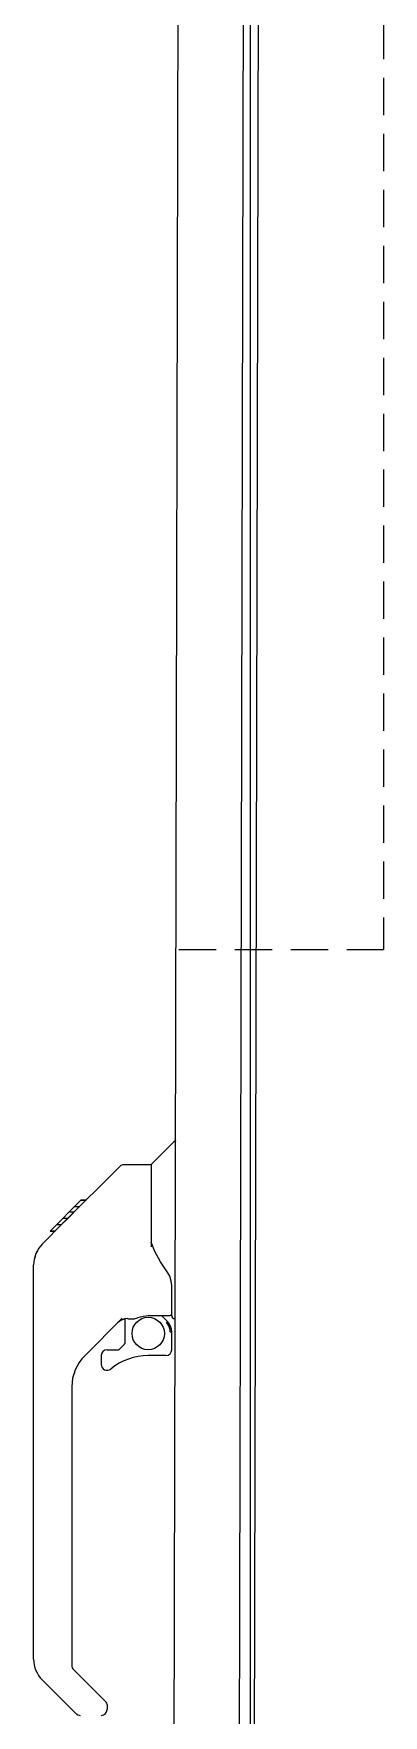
# Model space of a CAD drawing. Extents: x 0 to 288, y 0 to 192.
# Drawn here: x 95.59 to 100.28, y 79.09 to 101.63 of the extents above; entities that cross this region are included whole.
import ezdxf

# ---------------------------------------------------------------- set-up
doc = ezdxf.new("R2010")
doc.units = 0
doc.header["$MEASUREMENT"] = 0
doc.linetypes.add('HIDDENX2', pattern=[0.75, 0.5, -0.25])
doc.layers.get('0').update_dxf_attribs({"linetype": 'CONTINUOUS'})
doc.layers.add('EQUIPMENT', color=5, linetype='CONTINUOUS')
doc.layers.add('PANEL', color=9, linetype='CONTINUOUS')

msp = doc.modelspace()

# ---------------------------------------------------------------- linework, layer by layer
at = {"color": 3, "linetype": 'Continuous'}
for p, q in [((98.301, 55.587), (98.428, 111.422)), ((97.426, 55.692), (97.553, 111.317))]:
    msp.add_line(p, q, dxfattribs=at)
at = {"color": 7, "linetype": 'Continuous'}
for p, q in [((98.5, 55.973), (98.627, 111.035)), ((97.175, 86.48), (97.473, 86.778)), ((97.501, 86.789), (97.501, 86.789)), ((95.988, 85.686), (96.753, 86.451)), ((96.808, 86.474), (97.169, 86.474)), ((97.169, 86.474), (97.169, 85.37)), ((95.82, 85.585), (96.229, 85.995)), ((96.146, 85.911), (96.213, 85.911)), ((96.229, 85.995), (96.231, 85.997)), ((96.296, 85.995), (96.229, 85.995)), ((96.23, 85.995), (96.297, 85.995)), ((96.231, 85.997), (96.298, 85.997)), ((95.71, 85.408), (95.988, 85.686)), ((95.968, 85.666), (95.901, 85.666)), ((95.988, 85.753), (96.054, 85.753)), ((96.015, 85.713), (95.988, 85.686)), ((96.136, 85.835), (96.07, 85.835)), ((95.71, 85.408), (95.665, 85.354)), ((95.816, 85.581), (95.819, 85.584)), ((95.816, 85.581), (95.883, 85.581)), ((95.819, 85.584), (95.886, 85.584)), ((95.82, 85.585), (95.887, 85.585)), ((97.219, 85.31), (97.169, 85.432)), ((95.613, 85.241), (95.601, 85.201)), ((95.645, 85.317), (95.625, 85.281)), ((95.595, 79.846), (95.595, 85.13)), ((97.445, 84.447), (97.445, 84.854)), ((96.781, 84.413), (96.279, 83.911)), ((96.815, 84.402), (96.815, 84.076)), ((96.857, 84.407), (96.945, 84.407)), ((96.945, 84.407), (96.953, 84.408)), ((96.953, 84.408), (96.972, 84.413)), ((96.972, 84.413), (96.997, 84.422)), ((96.997, 84.422), (97.028, 84.433)), ((97.028, 84.433), (97.065, 84.442)), ((97.065, 84.442), (97.104, 84.448)), ((97.104, 84.448), (97.13, 84.449)), ((97.13, 84.449), (97.425, 84.449)), ((97.308, 84.449), (97.387, 84.369)), ((97.484, 84.407), (97.495, 84.407)), ((96.74, 83.996), (96.812, 84.068)), ((97.425, 84.23), (97.445, 84.23)), ((97.445, 83.992), (97.445, 84.23)), ((96.5, 83.913), (96.5, 83.794)), ((96.579, 83.992), (96.731, 83.992)), ((97.366, 83.913), (97.13, 83.913)), ((96.106, 83.494), (96.106, 79.761)), ((96.162, 79.116), (95.71, 79.568)), ((96.13, 79.705), (96.565, 79.269)), ((96.579, 79.236), (96.579, 79.171))]:
    msp.add_line(p, q, dxfattribs=at)
for points in [[(96.753, 86.451), (96.769, 86.464), (96.788, 86.472), (96.808, 86.474)], [(96.129, 85.827), (96.093, 85.791), (96.049, 85.747), (96.015, 85.713)], [(95.71, 85.408), (95.665, 85.354), (95.625, 85.281), (95.601, 85.201), (95.595, 85.13)], [(97.392, 85.024), (97.294, 85.171), (97.219, 85.31)], [(97.445, 84.854), (97.439, 84.912), (97.418, 84.978), (97.392, 85.024)], [(97.387, 84.369), (97.387, 84.368), (97.385, 84.367), (97.382, 84.364), (97.378, 84.36), (97.373, 84.355)], [(97.425, 84.23), (97.423, 84.258), (97.416, 84.285), (97.406, 84.31), (97.391, 84.334), (97.373, 84.355)]]:
    msp.add_lwpolyline(points, dxfattribs=at)
msp.add_circle((97.13, 84.209), 0.217, dxfattribs=at)
for centre, radius, start, end in [((97.501, 86.75), 0.0394, 90, 135), ((97.189, 86.466), 0.0197, 135, 180), ((96.857, 84.211), 0.197, 90, 135), ((97.248, 84.23), 0.197, 0, 45), ((97.425, 84.469), 0.0197, 270, 0), ((97.484, 84.447), 0.0394, 180, 270), ((96.803, 84.076), 0.0118, 315, 0), ((96.697, 83.494), 0.591, 135, 180), ((96.579, 83.913), 0.0787, 90, 180), ((97.13, 83.126), 0.787, 90, 129.5212), ((96.731, 84.004), 0.0118, 270, 315), ((97.366, 83.992), 0.0787, 270, 0), ((96.579, 83.794), 0.0787, 180, 309.5212), ((95.988, 79.846), 0.394, 180, 225), ((96.185, 79.761), 0.0787, 180, 225), ((96.218, 79.171), 0.0787, 225, 270), ((96.5, 79.171), 0.0787, 270, 0), ((96.532, 79.236), 0.0472, 0, 45)]:
    msp.add_arc(centre, radius, start, end, dxfattribs=at)
at = {"layer": 'EQUIPMENT', "linetype": 'HIDDENX2'}
for p in [(100.28, 105.534), (97.54, 89.354)]:
    msp.add_line(p, (100.28, 89.354), dxfattribs=at)
at = {"layer": 'PANEL', "linetype": 'Continuous'}
msp.add_line((98.5, 53.442), (98.5, 113.442), dxfattribs=at)

doc.saveas('drawing.dxf')
